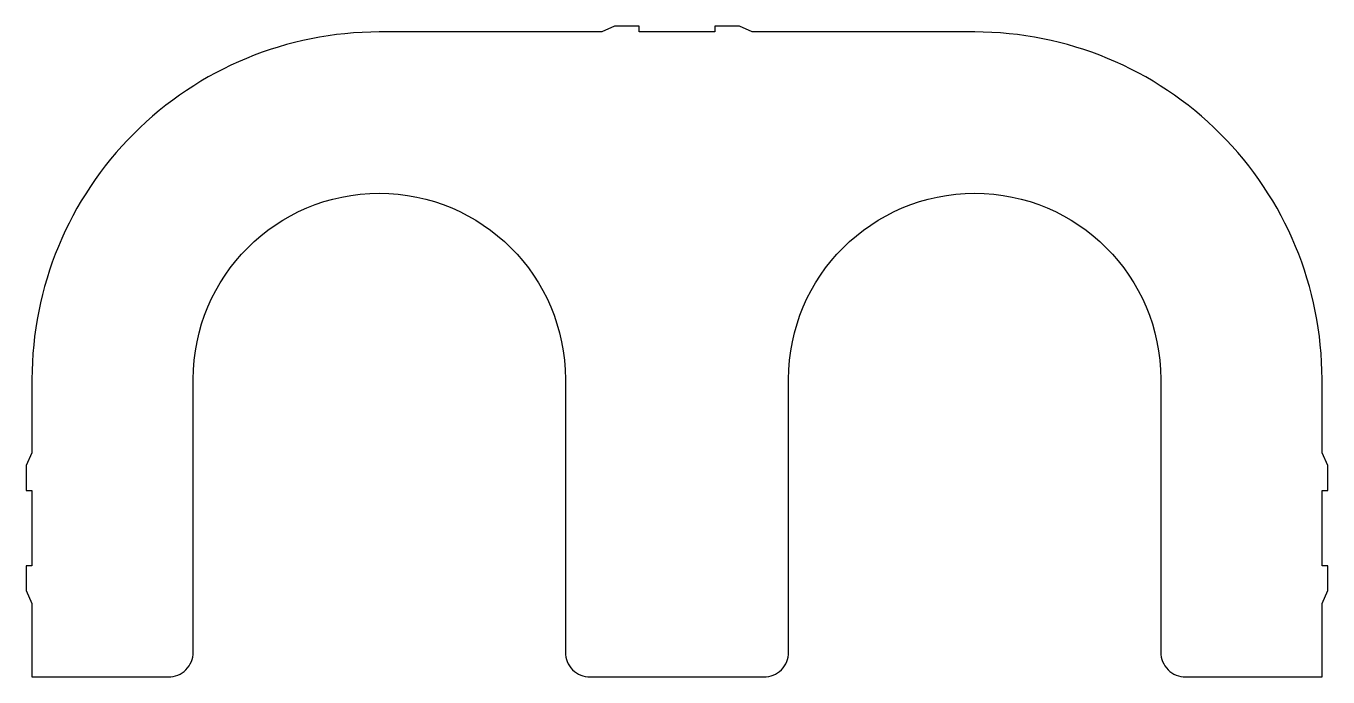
# Model space of a CAD drawing. Extents: x -131 to 131, y -60 to 71.
import ezdxf

# ---------------------------------------------------------------- set-up
doc = ezdxf.new("R2010")
doc.units = 0

msp = doc.modelspace()

# ---------------------------------------------------------------- linework, layer by layer
at = {"layer": '1'}
msp.add_lwpolyline([(131.2, -17.4), (130, -14.83), (130, 0, 0.414214), (60, 70), (15.17, 70), (12.6, 71.2), (7.6, 71.2), (7.6, 70), (-7.6, 70), (-7.6, 71.2), (-12.6, 71.2), (-15.17, 70), (-60, 70, 0.414214), (-130, 0), (-130, -14.83), (-131.2, -17.4), (-131.2, -22.4), (-130, -22.4), (-130, -37.6), (-131.2, -37.6), (-131.2, -42.6), (-130, -45.17), (-130, -60), (-102.5, -60, 0.414214), (-97.5, -55), (-97.5, 0, -1), (-22.5, 0), (-22.5, -55, 0.414214), (-17.5, -60), (17.5, -60, 0.414214), (22.5, -55), (22.5, 0, -1), (97.5, 0), (97.5, -55, 0.414214), (102.5, -60), (130, -60), (130, -45.17), (131.2, -42.6), (131.2, -37.6), (130, -37.6), (130, -22.4), (131.2, -22.4)], format="xyb", close=True, dxfattribs=at)

doc.saveas('drawing.dxf')
